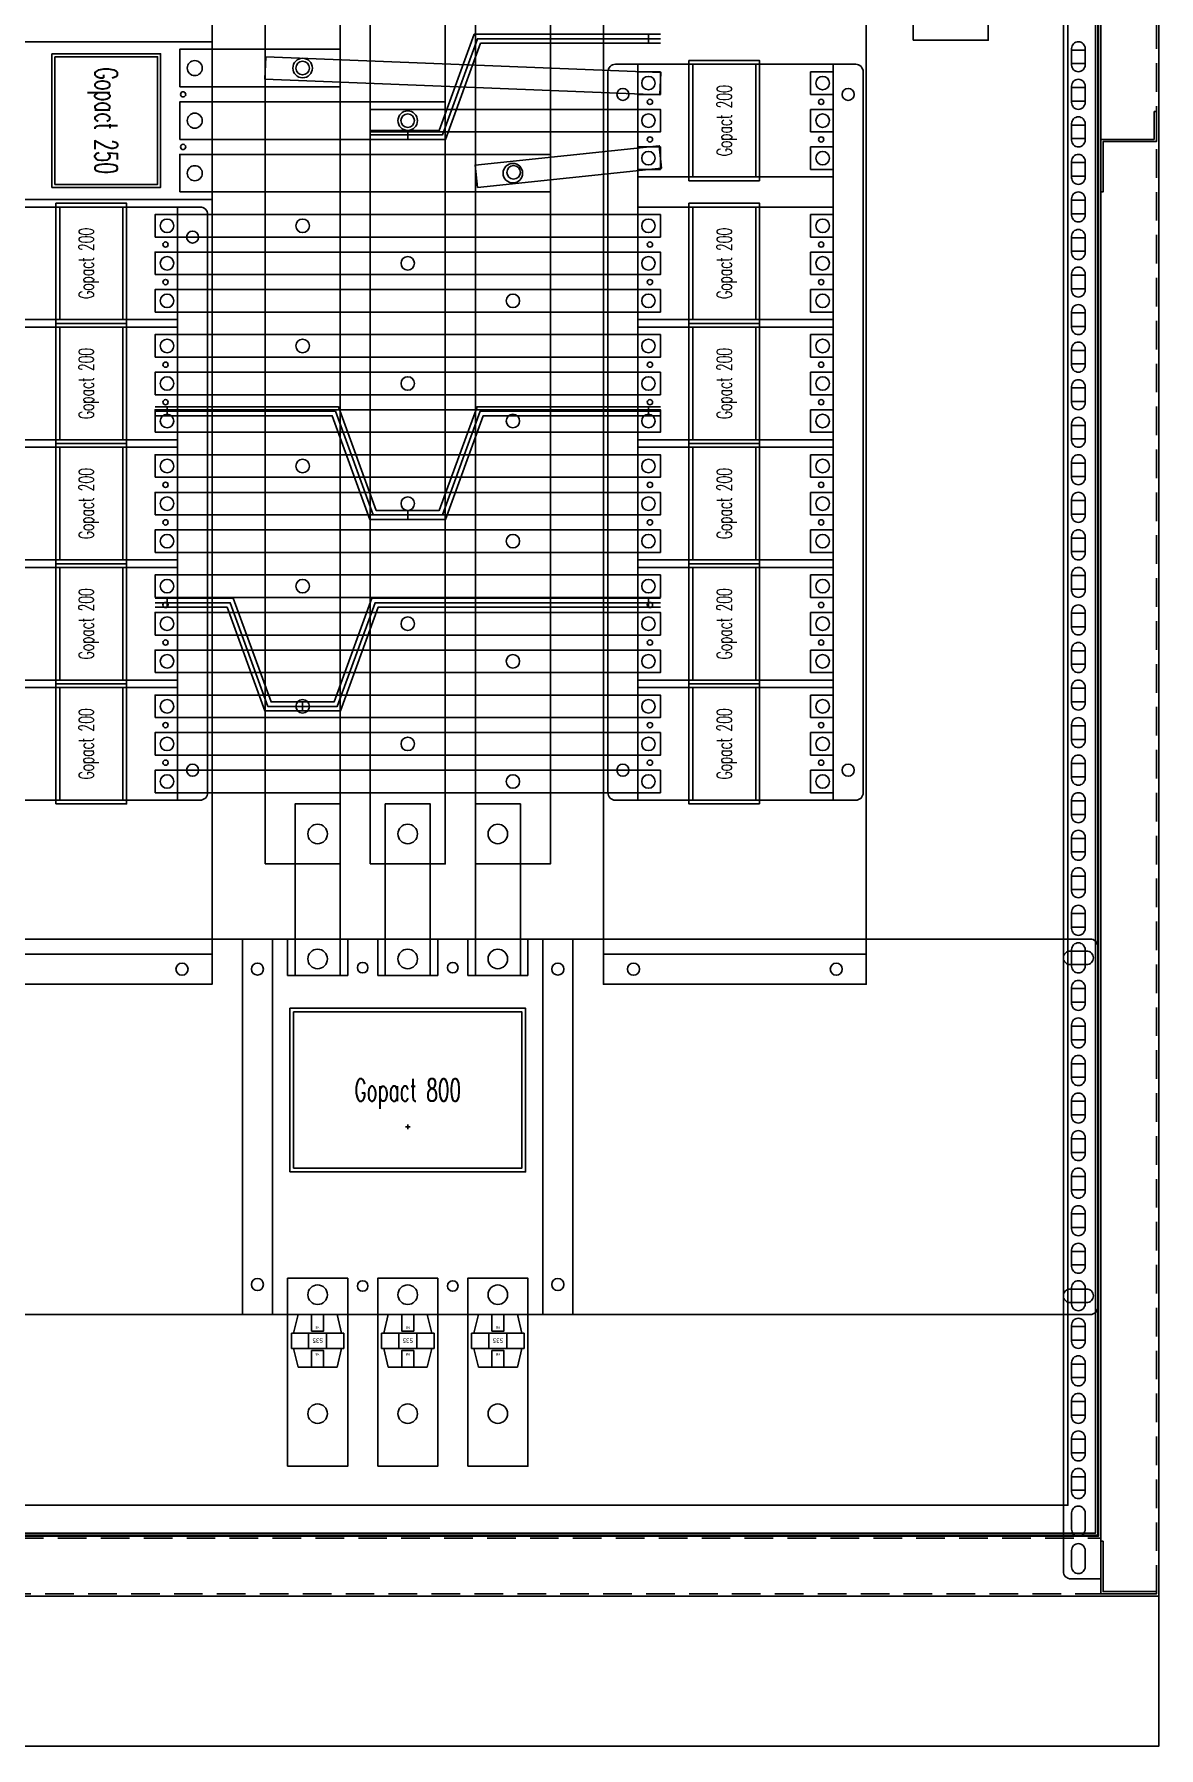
# Model space of a CAD drawing. Header units: millimetres. Extents: x 173893 to 258446, y -176540 to -123824.
# Drawn here: x 187813 to 188561, y -152545 to -151404 of the extents above; entities that cross this region are included whole.
import ezdxf
from ezdxf.enums import TextEntityAlignment as Align

# ---------------------------------------------------------------- set-up
doc = ezdxf.new("R2010")
doc.units = ezdxf.units.MM
doc.header["$LTSCALE"] = 3
doc.linetypes.add('HIDDEN', pattern=[9.525, 6.35, -3.175])
for name, color, linetype in [('@.DM. NÉT CHÍNH', 7, 'Continuous'), ('@.HIDDEN', 8, 'HIDDEN'), ('@.VISIBLE', 7, 'Continuous'), ('dim', 7, 'Continuous')]:
    doc.layers.add(name, color=color, linetype=linetype)
doc.styles.add('Ann_w01', font='romans.shx', dxfattribs={"width": 0.6, "bigfont": 'chineset.shx'})
doc.styles.get("Standard").update_dxf_attribs({"font": 'arial.ttf'})
doc.dimstyles.new('Dim 01_SC25', dxfattribs={"dimscale": 25, "dimtxt": 2, "dimasz": 1.3, "dimexe": 0.5, "dimexo": 0.5, "dimgap": 0.5, "dimtad": 1, "dimdec": 1, "dimzin": 12, "dimdsep": 46, "dimtxsty": 'Ann_w01', "dimblk": 'OPEN30', "dimcen": 1.5, "dimclrd": 6, "dimclre": 6, "dimclrt": 3, "dimadec": 1, "dimazin": 3, "dimtm": 1e-09, "dimtfac": 1, "dimtdec": 1, "dimtix": 1, "dimtmove": 0, "dimatfit": 3, "dimldrblk": 'OPEN30', "dimfxl": 1, "dimtolj": 1, "dimlwd": 0, "dimlwe": 0, "dimarcsym": 0})

# ---------------------------------------------------------------- blocks, each defined once
blk = doc.blocks.new('_Open30')
at = {"color": 0, "linetype": 'ByBlock', "lineweight": -2}
for p, q in [((-1, 0.268), (0, 0)), ((0, 0), (-1, -0.268)), ((0, 0), (-1, 0))]:
    blk.add_line(p, q, dxfattribs=at)
blk = doc.blocks.new('*D165')
at = {"layer": 'Defpoints', "color": 0, "transparency": 16777216}
for p in [(187561.3, -152543.9), (188561.3, -152543.9), (187561.3, -152643.9)]:
    blk.add_point(p, dxfattribs=at)
at = {"layer": 'dim', "color": 6, "lineweight": 0, "transparency": 16777216}
for p, q in [((187561.3, -152556.4), (187561.3, -152656.4)), ((188561.3, -152556.4), (188561.3, -152656.4)), ((188528.8, -152643.9), (187593.8, -152643.9))]:
    blk.add_line(p, q, dxfattribs=at)
at = {"layer": 'dim', "color": 6, "lineweight": 0, "transparency": 16777216, "xscale": 32.5, "yscale": 32.5, "zscale": 32.5, "rotation": 180}
blk.add_blockref('_Open30', (187561.3, -152643.9), dxfattribs=at)
at = {"layer": 'dim', "color": 6, "lineweight": 0, "transparency": 16777216, "xscale": 32.5, "yscale": 32.5, "zscale": 32.5}
blk.add_blockref('_Open30', (188561.3, -152643.9), dxfattribs=at)
at = {"layer": 'dim', "color": 3, "transparency": 16777216, "insert": (188061.3, -152606.4), "char_height": 50, "attachment_point": 5, "style": 'Ann_w01'}
blk.add_mtext('\\A1;1000', dxfattribs=at)
blk = doc.blocks.new('Oval 20x9')
at = {"layer": '@.VISIBLE', "color": 2}
blk.add_lwpolyline([(-5.5, -4.5), (5.5, -4.5, 0.414214), (10, 0), (10, 0, 0.414214), (5.5, 4.5), (-5.5, 4.5, 0.414214), (-10, 0), (-10, 0, 0.414214)], format="xyb", close=True, dxfattribs=at)

msp = doc.modelspace()

# ---------------------------------------------------------------- linework, layer by layer
at = {"color": 1}
for p, q in [((187988.33, -152256.45), (187985.33, -152268.95)), ((187988.33, -152256.45), (188014.33, -152256.45)), ((188014.33, -152256.45), (188017.33, -152268.95)), ((188048.33, -152256.45), (188045.33, -152268.95)), ((188048.33, -152256.45), (188074.33, -152256.45)), ((188074.33, -152256.45), (188077.33, -152268.95)), ((188108.33, -152256.45), (188105.33, -152268.95)), ((188108.33, -152256.45), (188134.33, -152256.45)), ((188134.33, -152256.45), (188137.33, -152268.95)), ((187983.83, -152268.95), (188018.83, -152268.95)), ((187983.83, -152268.95), (187983.83, -152278.95)), ((188018.83, -152268.95), (187983.83, -152268.95)), ((187983.83, -152278.95), (188018.83, -152278.95)), ((187985.33, -152268.95), (188017.33, -152268.95)), ((187988.33, -152291.45), (187985.33, -152278.95)), ((187985.33, -152278.95), (188017.33, -152278.95)), ((187995.33, -152278.95), (187995.33, -152268.95)), ((188007.33, -152278.95), (188007.33, -152268.95)), ((188014.33, -152291.45), (188017.33, -152278.95)), ((188018.83, -152278.95), (188018.83, -152268.95)), ((188043.83, -152268.95), (188078.83, -152268.95)), ((188043.83, -152268.95), (188043.83, -152278.95)), ((188078.83, -152268.95), (188043.83, -152268.95)), ((188043.83, -152278.95), (188078.83, -152278.95)), ((188045.33, -152268.95), (188077.33, -152268.95)), ((188048.33, -152291.45), (188045.33, -152278.95)), ((188045.33, -152278.95), (188077.33, -152278.95)), ((188055.33, -152278.95), (188055.33, -152268.95)), ((188067.33, -152278.95), (188067.33, -152268.95)), ((188074.33, -152291.45), (188077.33, -152278.95)), ((188078.83, -152278.95), (188078.83, -152268.95)), ((188103.83, -152268.95), (188138.83, -152268.95)), ((188103.83, -152268.95), (188103.83, -152278.95)), ((188138.83, -152268.95), (188103.83, -152268.95)), ((188103.83, -152278.95), (188138.83, -152278.95)), ((188105.33, -152268.95), (188137.33, -152268.95)), ((188108.33, -152291.45), (188105.33, -152278.95)), ((188105.33, -152278.95), (188137.33, -152278.95)), ((188115.33, -152278.95), (188115.33, -152268.95)), ((188127.33, -152278.95), (188127.33, -152268.95)), ((188134.33, -152291.45), (188137.33, -152278.95)), ((188138.83, -152278.95), (188138.83, -152268.95)), ((187988.33, -152291.45), (188014.33, -152291.45)), ((188048.33, -152291.45), (188074.33, -152291.45)), ((188108.33, -152291.45), (188134.33, -152291.45))]:
    msp.add_line(p, q, dxfattribs=at)
for points in [[(187561.33, -152443.95), (188561.33, -152443.95), (188561.33, -150543.95), (187561.33, -150543.95)], [(187601.33, -152403.95), (188521.33, -152403.95), (188521.33, -150583.95), (187601.33, -150583.95)], [(188397.83, -151407.95), (188447.83, -151407.95), (188447.83, -150899.95), (188397.83, -150899.95)], [(188512.33, -151414.45), (188503.33, -151414.45), (188503.33, -151423.45), (188512.33, -151423.45)], [(188512.33, -151439.45), (188503.33, -151439.45), (188503.33, -151448.45), (188512.33, -151448.45)], [(188512.33, -151464.45), (188503.33, -151464.45), (188503.33, -151473.45), (188512.33, -151473.45)], [(188512.33, -151489.45), (188503.33, -151489.45), (188503.33, -151498.45), (188512.33, -151498.45)], [(188512.33, -151514.45), (188503.33, -151514.45), (188503.33, -151523.45), (188512.33, -151523.45)], [(188512.33, -151539.45), (188503.33, -151539.45), (188503.33, -151548.45), (188512.33, -151548.45)], [(188512.33, -151564.45), (188503.33, -151564.45), (188503.33, -151573.45), (188512.33, -151573.45)], [(188512.33, -151589.45), (188503.33, -151589.45), (188503.33, -151598.45), (188512.33, -151598.45)], [(188512.33, -151614.45), (188503.33, -151614.45), (188503.33, -151623.45), (188512.33, -151623.45)], [(188512.33, -151639.45), (188503.33, -151639.45), (188503.33, -151648.45), (188512.33, -151648.45)], [(188512.33, -151664.45), (188503.33, -151664.45), (188503.33, -151673.45), (188512.33, -151673.45)], [(188512.33, -151689.45), (188503.33, -151689.45), (188503.33, -151698.45), (188512.33, -151698.45)], [(188512.33, -151714.45), (188503.33, -151714.45), (188503.33, -151723.45), (188512.33, -151723.45)], [(188512.33, -151739.45), (188503.33, -151739.45), (188503.33, -151748.45), (188512.33, -151748.45)], [(188512.33, -151764.45), (188503.33, -151764.45), (188503.33, -151773.45), (188512.33, -151773.45)], [(188512.33, -151789.45), (188503.33, -151789.45), (188503.33, -151798.45), (188512.33, -151798.45)], [(188512.33, -151814.45), (188503.33, -151814.45), (188503.33, -151823.45), (188512.33, -151823.45)], [(188512.33, -151839.45), (188503.33, -151839.45), (188503.33, -151848.45), (188512.33, -151848.45)], [(188512.33, -151864.45), (188503.33, -151864.45), (188503.33, -151873.45), (188512.33, -151873.45)], [(188512.33, -151889.45), (188503.33, -151889.45), (188503.33, -151898.45), (188512.33, -151898.45)], [(188512.33, -151914.45), (188503.33, -151914.45), (188503.33, -151923.45), (188512.33, -151923.45)], [(188512.33, -151939.45), (188503.33, -151939.45), (188503.33, -151948.45), (188512.33, -151948.45)], [(188512.33, -151964.45), (188503.33, -151964.45), (188503.33, -151973.45), (188512.33, -151973.45)], [(188512.33, -151989.45), (188503.33, -151989.45), (188503.33, -151998.45), (188512.33, -151998.45)], [(188512.33, -152014.45), (188503.33, -152014.45), (188503.33, -152023.45), (188512.33, -152023.45)], [(188512.33, -152039.45), (188503.33, -152039.45), (188503.33, -152048.45), (188512.33, -152048.45)], [(188512.33, -152064.45), (188503.33, -152064.45), (188503.33, -152073.45), (188512.33, -152073.45)], [(188512.33, -152089.45), (188503.33, -152089.45), (188503.33, -152098.45), (188512.33, -152098.45)], [(188512.33, -152114.45), (188503.33, -152114.45), (188503.33, -152123.45), (188512.33, -152123.45)], [(188512.33, -152139.45), (188503.33, -152139.45), (188503.33, -152148.45), (188512.33, -152148.45)], [(188512.33, -152164.45), (188503.33, -152164.45), (188503.33, -152173.45), (188512.33, -152173.45)], [(188512.33, -152189.45), (188503.33, -152189.45), (188503.33, -152198.45), (188512.33, -152198.45)], [(188512.33, -152214.45), (188503.33, -152214.45), (188503.33, -152223.45), (188512.33, -152223.45)], [(188512.33, -152239.45), (188503.33, -152239.45), (188503.33, -152248.45), (188512.33, -152248.45)], [(188512.33, -152264.45), (188503.33, -152264.45), (188503.33, -152273.45), (188512.33, -152273.45)], [(188512.33, -152289.45), (188503.33, -152289.45), (188503.33, -152298.45), (188512.33, -152298.45)], [(188512.33, -152314.45), (188503.33, -152314.45), (188503.33, -152323.45), (188512.33, -152323.45)], [(188512.33, -152339.45), (188503.33, -152339.45), (188503.33, -152348.45), (188512.33, -152348.45)], [(188512.33, -152364.45), (188503.33, -152364.45), (188503.33, -152373.45), (188512.33, -152373.45)], [(188561.33, -152443.95), (187561.33, -152443.95), (187561.33, -152543.95), (188561.33, -152543.95)]]:
    msp.add_lwpolyline(points, close=True)
at = {"linetype": 'HIDDEN'}
for points in [[(187562.83, -152442.45), (188559.83, -152442.45), (188559.83, -150545.45), (187562.83, -150545.45)], [(187599.83, -152405.45), (188522.83, -152405.45), (188522.83, -150582.45), (187599.83, -150582.45)]]:
    msp.add_lwpolyline(points, close=True, dxfattribs=at)
at = {"color": 151}
for points in [[(188522.83, -150555.45), (188502.83, -150555.45, 0.4142136), (188497.83, -150560.45), (188497.83, -152427.45, 0.4142136), (188502.83, -152432.45), (188522.83, -152432.45)], [(188512.33, -151413.45), (188512.33, -151424.45, -0.4142136), (188507.83, -151428.95), (188507.83, -151428.95, -0.4142136), (188503.33, -151424.45), (188503.33, -151413.45, -0.4142136), (188507.83, -151408.95), (188507.83, -151408.95, -0.4142136)], [(188512.33, -151438.45), (188512.33, -151449.45, -0.4142136), (188507.83, -151453.95), (188507.83, -151453.95, -0.4142136), (188503.33, -151449.45), (188503.33, -151438.45, -0.4142136), (188507.83, -151433.95), (188507.83, -151433.95, -0.4142136)], [(188512.33, -151463.45), (188512.33, -151474.45, -0.4142136), (188507.83, -151478.95), (188507.83, -151478.95, -0.4142136), (188503.33, -151474.45), (188503.33, -151463.45, -0.4142136), (188507.83, -151458.95), (188507.83, -151458.95, -0.4142136)], [(188512.33, -151488.45), (188512.33, -151499.45, -0.4142136), (188507.83, -151503.95), (188507.83, -151503.95, -0.4142136), (188503.33, -151499.45), (188503.33, -151488.45, -0.4142136), (188507.83, -151483.95), (188507.83, -151483.95, -0.4142136)], [(188512.33, -151513.45), (188512.33, -151524.45, -0.4142136), (188507.83, -151528.95), (188507.83, -151528.95, -0.4142136), (188503.33, -151524.45), (188503.33, -151513.45, -0.4142136), (188507.83, -151508.95), (188507.83, -151508.95, -0.4142136)], [(188512.33, -151538.45), (188512.33, -151549.45, -0.4142136), (188507.83, -151553.95), (188507.83, -151553.95, -0.4142136), (188503.33, -151549.45), (188503.33, -151538.45, -0.4142136), (188507.83, -151533.95), (188507.83, -151533.95, -0.4142136)], [(188512.33, -151563.45), (188512.33, -151574.45, -0.4142136), (188507.83, -151578.95), (188507.83, -151578.95, -0.4142136), (188503.33, -151574.45), (188503.33, -151563.45, -0.4142136), (188507.83, -151558.95), (188507.83, -151558.95, -0.4142136)], [(188512.33, -151588.45), (188512.33, -151599.45, -0.4142136), (188507.83, -151603.95), (188507.83, -151603.95, -0.4142136), (188503.33, -151599.45), (188503.33, -151588.45, -0.4142136), (188507.83, -151583.95), (188507.83, -151583.95, -0.4142136)], [(188512.33, -151613.45), (188512.33, -151624.45, -0.4142136), (188507.83, -151628.95), (188507.83, -151628.95, -0.4142136), (188503.33, -151624.45), (188503.33, -151613.45, -0.4142136), (188507.83, -151608.95), (188507.83, -151608.95, -0.4142136)], [(188512.33, -151638.45), (188512.33, -151649.45, -0.4142136), (188507.83, -151653.95), (188507.83, -151653.95, -0.4142136), (188503.33, -151649.45), (188503.33, -151638.45, -0.4142136), (188507.83, -151633.95), (188507.83, -151633.95, -0.4142136)], [(188512.33, -151663.45), (188512.33, -151674.45, -0.4142136), (188507.83, -151678.95), (188507.83, -151678.95, -0.4142136), (188503.33, -151674.45), (188503.33, -151663.45, -0.4142136), (188507.83, -151658.95), (188507.83, -151658.95, -0.4142136)], [(188512.33, -151688.45), (188512.33, -151699.45, -0.4142136), (188507.83, -151703.95), (188507.83, -151703.95, -0.4142136), (188503.33, -151699.45), (188503.33, -151688.45, -0.4142136), (188507.83, -151683.95), (188507.83, -151683.95, -0.4142136)], [(188512.33, -151713.45), (188512.33, -151724.45, -0.4142136), (188507.83, -151728.95), (188507.83, -151728.95, -0.4142136), (188503.33, -151724.45), (188503.33, -151713.45, -0.4142136), (188507.83, -151708.95), (188507.83, -151708.95, -0.4142136)], [(188512.33, -151738.45), (188512.33, -151749.45, -0.4142136), (188507.83, -151753.95), (188507.83, -151753.95, -0.4142136), (188503.33, -151749.45), (188503.33, -151738.45, -0.4142136), (188507.83, -151733.95), (188507.83, -151733.95, -0.4142136)], [(188512.33, -151763.45), (188512.33, -151774.45, -0.4142136), (188507.83, -151778.95), (188507.83, -151778.95, -0.4142136), (188503.33, -151774.45), (188503.33, -151763.45, -0.4142136), (188507.83, -151758.95), (188507.83, -151758.95, -0.4142136)], [(188512.33, -151788.45), (188512.33, -151799.45, -0.4142136), (188507.83, -151803.95), (188507.83, -151803.95, -0.4142136), (188503.33, -151799.45), (188503.33, -151788.45, -0.4142136), (188507.83, -151783.95), (188507.83, -151783.95, -0.4142136)], [(188512.33, -151813.45), (188512.33, -151824.45, -0.4142136), (188507.83, -151828.95), (188507.83, -151828.95, -0.4142136), (188503.33, -151824.45), (188503.33, -151813.45, -0.4142136), (188507.83, -151808.95), (188507.83, -151808.95, -0.4142136)], [(188512.33, -151838.45), (188512.33, -151849.45, -0.4142136), (188507.83, -151853.95), (188507.83, -151853.95, -0.4142136), (188503.33, -151849.45), (188503.33, -151838.45, -0.4142136), (188507.83, -151833.95), (188507.83, -151833.95, -0.4142136)], [(188512.33, -151863.45), (188512.33, -151874.45, -0.4142136), (188507.83, -151878.95), (188507.83, -151878.95, -0.4142136), (188503.33, -151874.45), (188503.33, -151863.45, -0.4142136), (188507.83, -151858.95), (188507.83, -151858.95, -0.4142136)], [(188512.33, -151888.45), (188512.33, -151899.45, -0.4142136), (188507.83, -151903.95), (188507.83, -151903.95, -0.4142136), (188503.33, -151899.45), (188503.33, -151888.45, -0.4142136), (188507.83, -151883.95), (188507.83, -151883.95, -0.4142136)], [(188512.33, -151913.45), (188512.33, -151924.45, -0.4142136), (188507.83, -151928.95), (188507.83, -151928.95, -0.4142136), (188503.33, -151924.45), (188503.33, -151913.45, -0.4142136), (188507.83, -151908.95), (188507.83, -151908.95, -0.4142136)], [(188512.33, -151938.45), (188512.33, -151949.45, -0.4142136), (188507.83, -151953.95), (188507.83, -151953.95, -0.4142136), (188503.33, -151949.45), (188503.33, -151938.45, -0.4142136), (188507.83, -151933.95), (188507.83, -151933.95, -0.4142136)], [(188512.33, -151963.45), (188512.33, -151974.45, -0.4142136), (188507.83, -151978.95), (188507.83, -151978.95, -0.4142136), (188503.33, -151974.45), (188503.33, -151963.45, -0.4142136), (188507.83, -151958.95), (188507.83, -151958.95, -0.4142136)], [(188512.33, -151988.45), (188512.33, -151999.45, -0.4142136), (188507.83, -152003.95), (188507.83, -152003.95, -0.4142136), (188503.33, -151999.45), (188503.33, -151988.45, -0.4142136), (188507.83, -151983.95), (188507.83, -151983.95, -0.4142136)], [(188512.33, -152013.45), (188512.33, -152024.45, -0.4142136), (188507.83, -152028.95), (188507.83, -152028.95, -0.4142136), (188503.33, -152024.45), (188503.33, -152013.45, -0.4142136), (188507.83, -152008.95), (188507.83, -152008.95, -0.4142136)], [(188512.33, -152038.45), (188512.33, -152049.45, -0.4142136), (188507.83, -152053.95), (188507.83, -152053.95, -0.4142136), (188503.33, -152049.45), (188503.33, -152038.45, -0.4142136), (188507.83, -152033.95), (188507.83, -152033.95, -0.4142136)], [(188512.33, -152063.45), (188512.33, -152074.45, -0.4142136), (188507.83, -152078.95), (188507.83, -152078.95, -0.4142136), (188503.33, -152074.45), (188503.33, -152063.45, -0.4142136), (188507.83, -152058.95), (188507.83, -152058.95, -0.4142136)], [(188512.33, -152088.45), (188512.33, -152099.45, -0.4142136), (188507.83, -152103.95), (188507.83, -152103.95, -0.4142136), (188503.33, -152099.45), (188503.33, -152088.45, -0.4142136), (188507.83, -152083.95), (188507.83, -152083.95, -0.4142136)], [(188512.33, -152113.45), (188512.33, -152124.45, -0.4142136), (188507.83, -152128.95), (188507.83, -152128.95, -0.4142136), (188503.33, -152124.45), (188503.33, -152113.45, -0.4142136), (188507.83, -152108.95), (188507.83, -152108.95, -0.4142136)], [(188512.33, -152138.45), (188512.33, -152149.45, -0.4142136), (188507.83, -152153.95), (188507.83, -152153.95, -0.4142136), (188503.33, -152149.45), (188503.33, -152138.45, -0.4142136), (188507.83, -152133.95), (188507.83, -152133.95, -0.4142136)], [(188512.33, -152163.45), (188512.33, -152174.45, -0.4142136), (188507.83, -152178.95), (188507.83, -152178.95, -0.4142136), (188503.33, -152174.45), (188503.33, -152163.45, -0.4142136), (188507.83, -152158.95), (188507.83, -152158.95, -0.4142136)], [(188512.33, -152188.45), (188512.33, -152199.45, -0.4142136), (188507.83, -152203.95), (188507.83, -152203.95, -0.4142136), (188503.33, -152199.45), (188503.33, -152188.45, -0.4142136), (188507.83, -152183.95), (188507.83, -152183.95, -0.4142136)], [(188512.33, -152213.45), (188512.33, -152224.45, -0.4142136), (188507.83, -152228.95), (188507.83, -152228.95, -0.4142136), (188503.33, -152224.45), (188503.33, -152213.45, -0.4142136), (188507.83, -152208.95), (188507.83, -152208.95, -0.4142136)], [(188512.33, -152238.45), (188512.33, -152249.45, -0.4142136), (188507.83, -152253.95), (188507.83, -152253.95, -0.4142136), (188503.33, -152249.45), (188503.33, -152238.45, -0.4142136), (188507.83, -152233.95), (188507.83, -152233.95, -0.4142136)], [(188512.33, -152263.45), (188512.33, -152274.45, -0.4142136), (188507.83, -152278.95), (188507.83, -152278.95, -0.4142136), (188503.33, -152274.45), (188503.33, -152263.45, -0.4142136), (188507.83, -152258.95), (188507.83, -152258.95, -0.4142136)], [(188512.33, -152288.45), (188512.33, -152299.45, -0.4142136), (188507.83, -152303.95), (188507.83, -152303.95, -0.4142136), (188503.33, -152299.45), (188503.33, -152288.45, -0.4142136), (188507.83, -152283.95), (188507.83, -152283.95, -0.4142136)], [(188512.33, -152313.45), (188512.33, -152324.45, -0.4142136), (188507.83, -152328.95), (188507.83, -152328.95, -0.4142136), (188503.33, -152324.45), (188503.33, -152313.45, -0.4142136), (188507.83, -152308.95), (188507.83, -152308.95, -0.4142136)], [(188512.33, -152338.45), (188512.33, -152349.45, -0.4142136), (188507.83, -152353.95), (188507.83, -152353.95, -0.4142136), (188503.33, -152349.45), (188503.33, -152338.45, -0.4142136), (188507.83, -152333.95), (188507.83, -152333.95, -0.4142136)], [(188512.33, -152363.45), (188512.33, -152374.45, -0.4142136), (188507.83, -152378.95), (188507.83, -152378.95, -0.4142136), (188503.33, -152374.45), (188503.33, -152363.45, -0.4142136), (188507.83, -152358.95), (188507.83, -152358.95, -0.4142136)], [(188512.33, -152388.45), (188512.33, -152399.45, -0.4142136), (188507.83, -152403.95), (188507.83, -152403.95, -0.4142136), (188503.33, -152399.45), (188503.33, -152388.45, -0.4142136), (188507.83, -152383.95), (188507.83, -152383.95, -0.4142136)], [(188512.33, -152413.45), (188512.33, -152424.45, -0.4142136), (188507.83, -152428.95), (188507.83, -152428.95, -0.4142136), (188503.33, -152424.45), (188503.33, -152413.45, -0.4142136), (188507.83, -152408.95), (188507.83, -152408.95, -0.4142136)]]:
    msp.add_lwpolyline(points, format="xyb", close=True, dxfattribs=at)
at = {"color": 6}
for points in [[(187601.83, -152403.45), (188520.83, -152403.45), (188520.83, -150584.45), (187601.83, -150584.45)], [(187603.33, -152401.95), (188519.33, -152401.95), (188519.33, -150585.95), (187603.33, -150585.95)], [(187621.83, -152383.45), (188500.83, -152383.45), (188500.83, -150604.45), (187621.83, -150604.45)]]:
    msp.add_lwpolyline(points, close=True, dxfattribs=at)
at = {"color": 1}
for points in [[(188558.33, -151473.95), (188522.83, -151473.95), (188522.83, -151508.95), (188524.33, -151508.95), (188524.33, -151475.45), (188559.83, -151475.45), (188559.83, -151455.45), (188558.33, -151455.45)], [(187981.33, -152357.45), (188021.33, -152357.45), (188021.33, -152232.25), (187981.33, -152232.25)], [(187997.33, -152256.45), (188005.33, -152256.45), (188005.33, -152267.45), (187997.33, -152267.45)], [(188057.33, -152256.45), (188065.33, -152256.45), (188065.33, -152267.45), (188057.33, -152267.45)], [(188117.33, -152256.45), (188125.33, -152256.45), (188125.33, -152267.45), (188117.33, -152267.45)], [(187997.33, -152291.45), (188005.33, -152291.45), (188005.33, -152280.45), (187997.33, -152280.45)], [(188057.33, -152291.45), (188065.33, -152291.45), (188065.33, -152280.45), (188057.33, -152280.45)], [(188117.33, -152291.45), (188125.33, -152291.45), (188125.33, -152280.45), (188117.33, -152280.45)], [(188522.83, -152407.45), (188522.83, -152442.45), (188559.83, -152442.45), (188559.83, -152440.95), (188524.33, -152440.95), (188524.33, -152407.45)]]:
    msp.add_lwpolyline(points, close=True, dxfattribs=at)
at = {"color": 2}
msp.add_lwpolyline([(188041.33, -152357.45), (188081.33, -152357.45), (188081.33, -152232.25), (188041.33, -152232.25)], close=True, dxfattribs=at)
at = {"color": 4}
msp.add_lwpolyline([(188101.33, -152357.45), (188141.33, -152357.45), (188141.33, -152232.25), (188101.33, -152232.25)], close=True, dxfattribs=at)
at = {"color": 2}
for centre in [(188061.33, -151936.44), (188061.33, -152019.65), (188061.33, -152243.25), (188061.33, -152322.45)]:
    msp.add_circle(centre, 6.5, dxfattribs=at)
at = {"color": 1}
for centre in [(188001.33, -152019.65), (188001.33, -152243.25), (188001.33, -152322.45)]:
    msp.add_circle(centre, 6.5, dxfattribs=at)
at = {"color": 4}
for centre in [(188121.33, -152019.65), (188121.33, -152243.25), (188121.33, -152322.45)]:
    msp.add_circle(centre, 6.5, dxfattribs=at)
at = {"layer": '@.DM. NÉT CHÍNH', "linetype": 'Continuous'}
for p, q in [((188221.58, -151403.98), (188221.58, -151409.98)), ((188221.58, -151406.98), (188221.58, -151409.98)), ((187901.08, -151657.98), (187901.08, -151651.98)), ((188221.6, -151657.98), (188221.6, -151651.98)), ((188061.34, -151720.98), (188061.34, -151726.98))]:
    msp.add_line(p, q, dxfattribs=at)
at = {"layer": '@.DM. NÉT CHÍNH', "color": 2, "linetype": 'Continuous'}
for p in [(188061.33, -151467.98), (188061.33, -151470.98)]:
    msp.add_line(p, (188061.33, -151473.98), dxfattribs=at)
at = {"layer": '@.DM. NÉT CHÍNH', "color": 1, "linetype": 'Continuous'}
for p, q in [((187901.06, -151782.48), (187901.06, -151779.48)), ((187901.06, -151785.48), (187901.06, -151782.48)), ((188221.58, -151782.48), (188221.58, -151779.48)), ((188221.58, -151785.48), (188221.58, -151782.48)), ((187991.32, -151848.48), (187991.32, -151851.48)), ((187991.32, -151851.48), (187991.32, -151854.48))]:
    msp.add_line(p, q, dxfattribs=at)
for points in [[(187966.32, -151956.44), (188016.32, -151956.44), (188016.32, -151323.46), (187966.32, -151323.46)], [(187909.53, -151438.98), (188016.33, -151438.98), (188016.33, -151413.98), (187909.53, -151413.98)], [(187966.22, -151433.88), (188229.25, -151444.32), (188229.9, -151429.33), (187966.88, -151418.89)], [(187893.08, -151538.98), (188229.58, -151538.98), (188229.58, -151523.98), (187893.08, -151523.98)], [(187893.08, -151618.98), (188229.58, -151618.98), (188229.58, -151603.98), (187893.08, -151603.98)], [(187893.08, -151698.98), (188229.58, -151698.98), (188229.58, -151683.98), (187893.08, -151683.98)], [(187893.08, -151778.98), (188229.58, -151778.98), (188229.58, -151763.98), (187893.08, -151763.98)], [(187893.08, -151858.98), (188229.58, -151858.98), (188229.58, -151843.98), (187893.08, -151843.98)], [(187986.33, -152030.65), (188016.33, -152030.65), (188016.33, -151916.44), (187986.33, -151916.44)]]:
    msp.add_lwpolyline(points, close=True, dxfattribs=at)
at = {"layer": '@.DM. NÉT CHÍNH', "color": 2, "linetype": 'Continuous'}
for points in [[(188036.34, -151956.44), (188086.34, -151956.44), (188086.34, -151323.46), (188036.34, -151323.46)], [(187909.53, -151473.98), (188086.33, -151473.98), (188086.33, -151448.98), (187909.53, -151448.98)], [(188036.33, -151468.98), (188229.58, -151468.98), (188229.58, -151453.98), (188036.33, -151453.98)], [(187893.08, -151563.98), (188229.58, -151563.98), (188229.58, -151548.98), (187893.08, -151548.98)], [(187893.08, -151643.98), (188229.58, -151643.98), (188229.58, -151628.98), (187893.08, -151628.98)], [(187893.08, -151723.98), (188229.58, -151723.98), (188229.58, -151708.98), (187893.08, -151708.98)], [(187893.08, -151803.98), (188229.58, -151803.98), (188229.58, -151788.98), (187893.08, -151788.98)], [(187893.08, -151883.98), (188229.58, -151883.98), (188229.58, -151868.98), (187893.08, -151868.98)], [(188046.33, -152030.65), (188076.33, -152030.65), (188076.33, -151916.44), (188046.33, -151916.44)]]:
    msp.add_lwpolyline(points, close=True, dxfattribs=at)
at = {"layer": '@.DM. NÉT CHÍNH', "color": 4, "linetype": 'Continuous'}
for points in [[(188106.34, -151956.44), (188156.34, -151956.44), (188156.34, -151323.46), (188106.34, -151323.46)], [(188107.74, -151505.98), (188230.32, -151493.1), (188228.75, -151478.18), (188106.18, -151491.07)], [(187909.53, -151508.98), (188156.33, -151508.98), (188156.33, -151483.98), (187909.53, -151483.98)], [(187893.08, -151588.98), (188229.58, -151588.98), (188229.58, -151573.98), (187893.08, -151573.98)], [(187893.08, -151668.98), (188229.58, -151668.98), (188229.58, -151653.98), (187893.08, -151653.98)], [(187893.08, -151748.98), (188229.58, -151748.98), (188229.58, -151733.98), (187893.08, -151733.98)], [(187893.08, -151828.98), (188229.58, -151828.98), (188229.58, -151813.98), (187893.08, -151813.98)], [(187893.08, -151908.98), (188229.58, -151908.98), (188229.58, -151893.98), (187893.08, -151893.98)], [(188106.33, -152030.65), (188136.33, -152030.65), (188136.33, -151916.44), (188106.33, -151916.44)]]:
    msp.add_lwpolyline(points, close=True, dxfattribs=at)
at = {"layer": '@.DM. NÉT CHÍNH', "color": 2, "linetype": 'Continuous'}
for points in [[(188036.13, -151473.98), (188086.53, -151473.98), (188109.82, -151409.98), (188229.58, -151409.98)], [(188036.13, -151473.98), (188086.53, -151473.98), (188109.82, -151409.98), (188229.58, -151409.98)], [(188036.33, -151467.98), (188082.33, -151467.98), (188105.62, -151403.98), (188229.58, -151403.98)], [(188036.43, -151470.98), (188084.43, -151470.98), (188107.72, -151406.98), (188229.58, -151406.98)], [(188036.43, -151470.98), (188084.43, -151470.98), (188107.72, -151406.98), (188229.58, -151406.98)], [(187893.08, -151651.98), (188015.22, -151651.98), (188040.34, -151720.98), (188082.34, -151720.98), (188107.45, -151651.98), (188229.58, -151651.98)], [(187893.08, -151654.98), (188013.12, -151654.98), (188038.24, -151723.98), (188084.44, -151723.98), (188109.55, -151654.98), (188229.58, -151654.98)], [(187893.08, -151657.98), (188011.02, -151657.98), (188036.14, -151726.98), (188086.54, -151726.98), (188111.65, -151657.98), (188229.58, -151657.98)]]:
    msp.add_lwpolyline(points, dxfattribs=at)
at = {"layer": '@.DM. NÉT CHÍNH', "linetype": 'Continuous'}
for points in [[(188036.33, -151456.99), (188036.34, -151457.02)], [(188036.33, -151465.76), (188036.34, -151465.79)]]:
    msp.add_lwpolyline(points, dxfattribs=at)
at = {"layer": '@.DM. NÉT CHÍNH', "color": 1, "linetype": 'Continuous'}
for points in [[(187893.06, -151779.48), (187945.2, -151779.48), (187970.32, -151848.48), (188012.32, -151848.48), (188037.43, -151779.48), (188229.56, -151779.48)], [(187893.06, -151782.48), (187943.1, -151782.48), (187968.22, -151851.48), (188014.42, -151851.48), (188039.53, -151782.48), (188229.56, -151782.48)], [(187893.06, -151782.48), (187943.1, -151782.48), (187968.22, -151851.48), (188014.42, -151851.48), (188039.53, -151782.48), (188229.56, -151782.48)], [(187893.06, -151785.48), (187941, -151785.48), (187966.12, -151854.48), (188016.52, -151854.48), (188041.63, -151785.48), (188229.56, -151785.48)]]:
    msp.add_lwpolyline(points, dxfattribs=at)
for centre, radius in [((187991.33, -151426.48), 6.5), ((187991.32, -151531.48), 4.5), ((187991.32, -151611.48), 4.5), ((187991.32, -151691.48), 4.5), ((187991.32, -151771.48), 4.5), ((187991.32, -151851.48), 4.5), ((188001.33, -151936.44), 6.5)]:
    msp.add_circle(centre, radius, dxfattribs=at)
at = {"layer": '@.DM. NÉT CHÍNH', "linetype": 'Continuous'}
for centre in [(187991.33, -151426.48), (188061.33, -151461.48), (188131.82, -151495.91)]:
    msp.add_circle(centre, 4.5, dxfattribs=at)
at = {"layer": '@.DM. NÉT CHÍNH', "color": 2, "linetype": 'Continuous'}
for centre, radius in [((188061.33, -151461.48), 6.5), ((188061.34, -151556.48), 4.5), ((188061.34, -151636.48), 4.5), ((188061.34, -151716.48), 4.5), ((188061.34, -151796.48), 4.5), ((188061.34, -151876.48), 4.5)]:
    msp.add_circle(centre, radius, dxfattribs=at)
at = {"layer": '@.DM. NÉT CHÍNH', "color": 4, "linetype": 'Continuous'}
for centre, radius in [((188131.33, -151496.48), 6.5), ((188131.34, -151581.48), 4.5), ((188131.34, -151661.48), 4.5), ((188131.34, -151741.48), 4.5), ((188131.34, -151821.48), 4.5), ((188131.34, -151901.48), 4.5), ((188121.33, -151936.44), 6.5)]:
    msp.add_circle(centre, radius, dxfattribs=at)
at = {"layer": '@.HIDDEN', "linetype": 'HIDDEN'}
for p, q in [((188061.33, -152129.95), (188061.33, -152132.95)), ((188059.83, -152131.45), (188062.83, -152131.45))]:
    msp.add_line(p, q, dxfattribs=at)
at = {"layer": '@.VISIBLE'}
for p, q in [((187909.53, -151413.98), (187909.53, -151438.98)), ((187931.03, -151413.98), (187909.53, -151413.98)), ((188214.58, -151423.98), (188214.58, -151913.98)), ((188229.58, -151428.98), (188214.58, -151428.98)), ((188229.58, -151443.98), (188229.58, -151428.98)), ((188251.08, -151423.98), (188251.08, -151498.98)), ((188293.08, -151498.98), (188293.08, -151423.98)), ((188329.58, -151443.98), (188329.58, -151428.98)), ((188329.58, -151428.98), (188344.58, -151428.98)), ((188344.58, -151423.98), (188344.58, -151913.98)), ((187909.53, -151438.98), (187931.03, -151438.98)), ((188214.58, -151443.98), (188229.58, -151443.98)), ((188344.58, -151443.98), (188329.58, -151443.98)), ((187909.53, -151448.98), (187909.53, -151473.98)), ((187931.03, -151448.98), (187909.53, -151448.98)), ((188229.58, -151453.98), (188214.58, -151453.98)), ((188229.58, -151468.98), (188229.58, -151453.98)), ((188329.58, -151468.98), (188329.58, -151453.98)), ((188329.58, -151453.98), (188344.58, -151453.98)), ((188214.58, -151468.98), (188229.58, -151468.98)), ((188344.58, -151468.98), (188329.58, -151468.98)), ((187909.53, -151473.98), (187931.03, -151473.98)), ((188229.58, -151478.98), (188214.58, -151478.98)), ((188229.58, -151493.98), (188229.58, -151478.98)), ((188329.58, -151493.98), (188329.58, -151478.98)), ((188329.58, -151478.98), (188344.58, -151478.98)), ((187909.53, -151483.98), (187909.53, -151508.98)), ((187931.03, -151483.98), (187909.53, -151483.98)), ((188214.58, -151493.98), (188229.58, -151493.98)), ((188344.58, -151493.98), (188329.58, -151493.98)), ((187909.53, -151508.98), (187931.03, -151508.98)), ((187829.58, -151593.98), (187829.58, -151518.98)), ((187871.58, -151518.98), (187871.58, -151593.98)), ((187893.08, -151538.98), (187893.08, -151523.98)), ((187893.08, -151523.98), (187908.08, -151523.98)), ((187908.08, -151518.98), (187908.08, -151913.98)), ((188229.58, -151523.98), (188214.58, -151523.98)), ((188229.58, -151538.98), (188229.58, -151523.98)), ((188251.08, -151518.98), (188251.08, -151593.98)), ((188293.08, -151593.98), (188293.08, -151518.98)), ((188329.58, -151538.98), (188329.58, -151523.98)), ((188329.58, -151523.98), (188344.58, -151523.98)), ((187908.08, -151538.98), (187893.08, -151538.98)), ((187893.08, -151563.98), (187893.08, -151548.98)), ((187893.08, -151548.98), (187908.08, -151548.98)), ((188214.58, -151538.98), (188229.58, -151538.98)), ((188229.58, -151548.98), (188214.58, -151548.98)), ((188229.58, -151563.98), (188229.58, -151548.98)), ((188344.58, -151538.98), (188329.58, -151538.98)), ((188329.58, -151563.98), (188329.58, -151548.98)), ((188329.58, -151548.98), (188344.58, -151548.98)), ((187908.08, -151563.98), (187893.08, -151563.98)), ((188214.58, -151563.98), (188229.58, -151563.98)), ((188344.58, -151563.98), (188329.58, -151563.98)), ((187893.08, -151588.98), (187893.08, -151573.98)), ((187893.08, -151573.98), (187908.08, -151573.98)), ((188229.58, -151573.98), (188214.58, -151573.98)), ((188229.58, -151588.98), (188229.58, -151573.98)), ((188329.58, -151588.98), (188329.58, -151573.98)), ((188329.58, -151573.98), (188344.58, -151573.98)), ((187908.08, -151588.98), (187893.08, -151588.98)), ((188214.58, -151588.98), (188229.58, -151588.98)), ((188344.58, -151588.98), (188329.58, -151588.98)), ((187829.58, -151673.98), (187829.58, -151598.98)), ((187871.58, -151598.98), (187871.58, -151673.98)), ((187893.08, -151618.98), (187893.08, -151603.98)), ((187893.08, -151603.98), (187908.08, -151603.98)), ((188229.58, -151603.98), (188214.58, -151603.98)), ((188229.58, -151618.98), (188229.58, -151603.98)), ((188251.08, -151598.98), (188251.08, -151673.98)), ((188293.08, -151673.98), (188293.08, -151598.98)), ((188329.58, -151618.98), (188329.58, -151603.98)), ((188329.58, -151603.98), (188344.58, -151603.98)), ((187908.08, -151618.98), (187893.08, -151618.98)), ((187893.08, -151643.98), (187893.08, -151628.98)), ((187893.08, -151628.98), (187908.08, -151628.98)), ((188214.58, -151618.98), (188229.58, -151618.98)), ((188229.58, -151628.98), (188214.58, -151628.98)), ((188229.58, -151643.98), (188229.58, -151628.98)), ((188344.58, -151618.98), (188329.58, -151618.98)), ((188329.58, -151643.98), (188329.58, -151628.98)), ((188329.58, -151628.98), (188344.58, -151628.98)), ((187908.08, -151643.98), (187893.08, -151643.98)), ((188214.58, -151643.98), (188229.58, -151643.98)), ((188344.58, -151643.98), (188329.58, -151643.98)), ((187893.08, -151668.98), (187893.08, -151653.98)), ((187893.08, -151653.98), (187908.08, -151653.98)), ((188229.58, -151653.98), (188214.58, -151653.98)), ((188229.58, -151668.98), (188229.58, -151653.98)), ((188329.58, -151668.98), (188329.58, -151653.98)), ((188329.58, -151653.98), (188344.58, -151653.98)), ((187908.08, -151668.98), (187893.08, -151668.98)), ((188214.58, -151668.98), (188229.58, -151668.98)), ((188344.58, -151668.98), (188329.58, -151668.98)), ((187829.58, -151753.98), (187829.58, -151678.98)), ((187871.58, -151678.98), (187871.58, -151753.98)), ((187893.08, -151698.98), (187893.08, -151683.98)), ((187893.08, -151683.98), (187908.08, -151683.98)), ((188229.58, -151683.98), (188214.58, -151683.98)), ((188229.58, -151698.98), (188229.58, -151683.98)), ((188251.08, -151678.98), (188251.08, -151753.98)), ((188293.08, -151753.98), (188293.08, -151678.98)), ((188329.58, -151698.98), (188329.58, -151683.98)), ((188329.58, -151683.98), (188344.58, -151683.98)), ((187908.08, -151698.98), (187893.08, -151698.98)), ((188214.58, -151698.98), (188229.58, -151698.98)), ((188344.58, -151698.98), (188329.58, -151698.98)), ((187893.08, -151723.98), (187893.08, -151708.98)), ((187893.08, -151708.98), (187908.08, -151708.98)), ((188229.58, -151708.98), (188214.58, -151708.98)), ((188229.58, -151723.98), (188229.58, -151708.98)), ((188329.58, -151723.98), (188329.58, -151708.98)), ((188329.58, -151708.98), (188344.58, -151708.98)), ((187908.08, -151723.98), (187893.08, -151723.98)), ((188214.58, -151723.98), (188229.58, -151723.98)), ((188344.58, -151723.98), (188329.58, -151723.98)), ((187893.08, -151748.98), (187893.08, -151733.98)), ((187893.08, -151733.98), (187908.08, -151733.98)), ((188229.58, -151733.98), (188214.58, -151733.98)), ((188229.58, -151748.98), (188229.58, -151733.98)), ((188329.58, -151748.98), (188329.58, -151733.98)), ((188329.58, -151733.98), (188344.58, -151733.98)), ((187908.08, -151748.98), (187893.08, -151748.98)), ((188214.58, -151748.98), (188229.58, -151748.98)), ((188344.58, -151748.98), (188329.58, -151748.98)), ((187829.58, -151833.98), (187829.58, -151758.98)), ((187871.58, -151758.98), (187871.58, -151833.98)), ((187893.08, -151778.98), (187893.08, -151763.98)), ((187893.08, -151763.98), (187908.08, -151763.98)), ((188229.58, -151763.98), (188214.58, -151763.98)), ((188229.58, -151778.98), (188229.58, -151763.98)), ((188251.08, -151758.98), (188251.08, -151833.98)), ((188293.08, -151833.98), (188293.08, -151758.98)), ((188329.58, -151778.98), (188329.58, -151763.98)), ((188329.58, -151763.98), (188344.58, -151763.98)), ((187908.08, -151778.98), (187893.08, -151778.98)), ((188214.58, -151778.98), (188229.58, -151778.98)), ((188344.58, -151778.98), (188329.58, -151778.98)), ((187893.08, -151803.98), (187893.08, -151788.98)), ((187893.08, -151788.98), (187908.08, -151788.98)), ((188229.58, -151788.98), (188214.58, -151788.98)), ((188229.58, -151803.98), (188229.58, -151788.98)), ((188329.58, -151803.98), (188329.58, -151788.98)), ((188329.58, -151788.98), (188344.58, -151788.98)), ((187908.08, -151803.98), (187893.08, -151803.98)), ((188214.58, -151803.98), (188229.58, -151803.98)), ((188344.58, -151803.98), (188329.58, -151803.98)), ((187893.08, -151828.98), (187893.08, -151813.98)), ((187893.08, -151813.98), (187908.08, -151813.98)), ((188229.58, -151813.98), (188214.58, -151813.98)), ((188229.58, -151828.98), (188229.58, -151813.98)), ((188329.58, -151828.98), (188329.58, -151813.98)), ((188329.58, -151813.98), (188344.58, -151813.98)), ((187908.08, -151828.98), (187893.08, -151828.98)), ((188214.58, -151828.98), (188229.58, -151828.98)), ((188344.58, -151828.98), (188329.58, -151828.98)), ((187829.58, -151913.98), (187829.58, -151838.98)), ((187871.58, -151838.98), (187871.58, -151913.98)), ((187893.08, -151858.98), (187893.08, -151843.98)), ((187893.08, -151843.98), (187908.08, -151843.98)), ((188229.58, -151843.98), (188214.58, -151843.98)), ((188229.58, -151858.98), (188229.58, -151843.98)), ((188251.08, -151838.98), (188251.08, -151913.98)), ((188293.08, -151913.98), (188293.08, -151838.98)), ((188329.58, -151858.98), (188329.58, -151843.98)), ((188329.58, -151843.98), (188344.58, -151843.98)), ((187908.08, -151858.98), (187893.08, -151858.98)), ((188214.58, -151858.98), (188229.58, -151858.98)), ((188344.58, -151858.98), (188329.58, -151858.98)), ((187893.08, -151883.98), (187893.08, -151868.98)), ((187893.08, -151868.98), (187908.08, -151868.98)), ((188229.58, -151868.98), (188214.58, -151868.98)), ((188229.58, -151883.98), (188229.58, -151868.98)), ((188329.58, -151883.98), (188329.58, -151868.98)), ((188329.58, -151868.98), (188344.58, -151868.98)), ((187908.08, -151883.98), (187893.08, -151883.98)), ((188214.58, -151883.98), (188229.58, -151883.98)), ((188344.58, -151883.98), (188329.58, -151883.98)), ((187893.08, -151908.98), (187893.08, -151893.98)), ((187893.08, -151893.98), (187908.08, -151893.98)), ((188229.58, -151893.98), (188214.58, -151893.98)), ((188229.58, -151908.98), (188229.58, -151893.98)), ((188329.58, -151908.98), (188329.58, -151893.98)), ((188329.58, -151893.98), (188344.58, -151893.98)), ((187908.08, -151908.98), (187893.08, -151908.98)), ((188214.58, -151908.98), (188229.58, -151908.98)), ((188344.58, -151908.98), (188329.58, -151908.98)), ((187629.83, -152006.45), (188492.83, -152006.45)), ((187756.03, -152016.48), (187931.03, -152016.48)), ((187971.26, -152006.45), (187971.26, -152256.45)), ((187981.33, -152006.45), (187981.33, -152030.65)), ((188021.33, -152030.65), (188021.33, -152006.45)), ((188041.33, -152006.45), (188041.33, -152030.65)), ((188081.33, -152030.65), (188081.33, -152006.45)), ((188101.33, -152006.45), (188101.33, -152030.65)), ((188141.33, -152030.65), (188141.33, -152006.45)), ((188151.26, -152006.45), (188151.26, -152256.45)), ((188366.63, -152016.48), (188191.63, -152016.48)), ((187981.33, -152030.65), (188021.33, -152030.65)), ((188041.33, -152030.65), (188081.33, -152030.65)), ((188101.33, -152030.65), (188141.33, -152030.65)), ((187981.33, -152232.25), (188021.33, -152232.25)), ((187981.33, -152256.45), (187981.33, -152232.25)), ((188021.33, -152232.25), (188021.33, -152256.45)), ((188041.33, -152232.25), (188081.33, -152232.25)), ((188041.33, -152256.45), (188041.33, -152232.25)), ((188081.33, -152232.25), (188081.33, -152256.45)), ((188101.33, -152232.25), (188141.33, -152232.25)), ((188101.33, -152256.45), (188101.33, -152232.25)), ((188141.33, -152232.25), (188141.33, -152256.45)), ((187629.83, -152256.45), (188492.83, -152256.45))]:
    msp.add_line(p, q, dxfattribs=at)
for points in [[(187756.03, -151339.98), (187931.03, -151339.98), (187931.03, -152036.48), (187756.03, -152036.48)], [(188366.63, -151339.98), (188191.63, -151339.98), (188191.63, -152036.48), (188366.63, -152036.48)], [(187931.03, -151408.98), (187766.03, -151408.98), (187766.03, -151513.98), (187931.03, -151513.98)], [(187826.38, -151418.98), (187826.38, -151503.98), (187894.78, -151503.98), (187894.78, -151418.98)], [(188344.58, -151498.98), (188344.58, -151423.98), (188214.58, -151423.98), (188214.58, -151498.98)], [(187778.08, -151593.98), (187778.08, -151518.98), (187908.08, -151518.98), (187908.08, -151593.98)], [(188344.58, -151593.98), (188344.58, -151518.98), (188214.58, -151518.98), (188214.58, -151593.98)], [(187778.08, -151673.98), (187778.08, -151598.98), (187908.08, -151598.98), (187908.08, -151673.98)], [(188344.58, -151673.98), (188344.58, -151598.98), (188214.58, -151598.98), (188214.58, -151673.98)], [(187778.08, -151753.98), (187778.08, -151678.98), (187908.08, -151678.98), (187908.08, -151753.98)], [(188344.58, -151753.98), (188344.58, -151678.98), (188214.58, -151678.98), (188214.58, -151753.98)], [(187778.08, -151833.98), (187778.08, -151758.98), (187908.08, -151758.98), (187908.08, -151833.98)], [(188344.58, -151833.98), (188344.58, -151758.98), (188214.58, -151758.98), (188214.58, -151833.98)], [(187778.08, -151913.98), (187778.08, -151838.98), (187908.08, -151838.98), (187908.08, -151913.98)], [(188344.58, -151913.98), (188344.58, -151838.98), (188214.58, -151838.98), (188214.58, -151913.98)], [(187951.26, -152006.45), (187951.26, -152256.45), (188171.26, -152256.45), (188171.26, -152006.45)], [(187971.33, -152256.45), (188151.33, -152256.45), (188151.33, -152006.45), (187971.33, -152006.45)], [(187985.33, -152158.95), (188137.33, -152158.95), (188137.33, -152054.95), (187985.33, -152054.95)]]:
    msp.add_lwpolyline(points, close=True, dxfattribs=at)
at = {"layer": '@.VISIBLE', "color": 1}
for points in [[(187824.38, -151416.98), (187824.38, -151505.98), (187896.78, -151505.98), (187896.78, -151416.98)], [(188295.58, -151501.48), (188295.58, -151421.48), (188248.58, -151421.48), (188248.58, -151501.48)], [(187827.08, -151596.48), (187827.08, -151516.48), (187874.08, -151516.48), (187874.08, -151596.48)], [(188295.58, -151596.48), (188295.58, -151516.48), (188248.58, -151516.48), (188248.58, -151596.48)], [(187827.08, -151676.48), (187827.08, -151596.48), (187874.08, -151596.48), (187874.08, -151676.48)], [(188295.58, -151676.48), (188295.58, -151596.48), (188248.58, -151596.48), (188248.58, -151676.48)], [(187827.08, -151756.48), (187827.08, -151676.48), (187874.08, -151676.48), (187874.08, -151756.48)], [(188295.58, -151756.48), (188295.58, -151676.48), (188248.58, -151676.48), (188248.58, -151756.48)], [(187827.08, -151836.48), (187827.08, -151756.48), (187874.08, -151756.48), (187874.08, -151836.48)], [(188295.58, -151836.48), (188295.58, -151756.48), (188248.58, -151756.48), (188248.58, -151836.48)], [(187827.08, -151916.48), (187827.08, -151836.48), (187874.08, -151836.48), (187874.08, -151916.48)], [(188295.58, -151916.48), (188295.58, -151836.48), (188248.58, -151836.48), (188248.58, -151916.48)], [(187982.83, -152161.45), (188139.83, -152161.45), (188139.83, -152052.45), (187982.83, -152052.45)]]:
    msp.add_lwpolyline(points, close=True, dxfattribs=at)
at = {"layer": '@.VISIBLE'}
for points in [[(188194.58, -151428.98), (188194.58, -151908.98, 0.4142136), (188199.58, -151913.98), (188359.58, -151913.98, 0.4142136), (188364.58, -151908.98), (188364.58, -151428.98, 0.4142136), (188359.58, -151423.98), (188199.58, -151423.98, 0.4142136)], [(187928.08, -151523.98), (187928.08, -151908.98, -0.4142136), (187923.08, -151913.98), (187763.08, -151913.98, -0.4142136), (187758.08, -151908.98), (187758.08, -151523.98, -0.4142136), (187763.08, -151518.98), (187923.08, -151518.98, -0.4142136)]]:
    msp.add_lwpolyline(points, format="xyb", close=True, dxfattribs=at)
msp.add_lwpolyline([(188492.83, -152256.45), (188515.83, -152256.45, 0.4142136), (188520.83, -152251.45), (188520.83, -152011.45, 0.4142136), (188515.83, -152006.45), (188492.83, -152006.45)], format="xyb", dxfattribs=at)
for centre, radius in [((187919.53, -151426.48), 5), ((188221.58, -151436.48), 4.5), ((188337.58, -151436.48), 4.5), ((187911.78, -151443.98), 1.75), ((187919.53, -151461.48), 5), ((188221.58, -151461.48), 4.5), ((188222.58, -151448.98), 1.75), ((188337.58, -151461.48), 4.5), ((188336.58, -151448.98), 1.75), ((187911.78, -151478.98), 1.75), ((188222.58, -151473.98), 1.75), ((188336.58, -151473.98), 1.75), ((187919.53, -151496.48), 5), ((188221.58, -151486.48), 4.5), ((188337.58, -151486.48), 4.5), ((187901.08, -151531.48), 4.5), ((188221.58, -151531.48), 4.5), ((188337.58, -151531.48), 4.5), ((187900.08, -151543.98), 1.75), ((188222.58, -151543.98), 1.75), ((188336.58, -151543.98), 1.75), ((187901.08, -151556.48), 4.5), ((188221.58, -151556.48), 4.5), ((188337.58, -151556.48), 4.5), ((187900.08, -151568.98), 1.75), ((188222.58, -151568.98), 1.75), ((188336.58, -151568.98), 1.75), ((187901.08, -151581.48), 4.5), ((188221.58, -151581.48), 4.5), ((188337.58, -151581.48), 4.5), ((187901.08, -151611.48), 4.5), ((188221.58, -151611.48), 4.5), ((188337.58, -151611.48), 4.5), ((187900.08, -151623.98), 1.75), ((188222.58, -151623.98), 1.75), ((188336.58, -151623.98), 1.75), ((187901.08, -151636.48), 4.5), ((188221.58, -151636.48), 4.5), ((188337.58, -151636.48), 4.5), ((187900.08, -151648.98), 1.75), ((188222.58, -151648.98), 1.75), ((188336.58, -151648.98), 1.75), ((187901.08, -151661.48), 4.5), ((188221.58, -151661.48), 4.5), ((188337.58, -151661.48), 4.5), ((187901.08, -151691.48), 4.5), ((188221.58, -151691.48), 4.5), ((188337.58, -151691.48), 4.5), ((187900.08, -151703.98), 1.75), ((188222.58, -151703.98), 1.75), ((188336.58, -151703.98), 1.75), ((187901.08, -151716.48), 4.5), ((188221.58, -151716.48), 4.5), ((188337.58, -151716.48), 4.5), ((187900.08, -151728.98), 1.75), ((188222.58, -151728.98), 1.75), ((188336.58, -151728.98), 1.75), ((187901.08, -151741.48), 4.5), ((188221.58, -151741.48), 4.5), ((188337.58, -151741.48), 4.5), ((187901.08, -151771.48), 4.5), ((188221.58, -151771.48), 4.5), ((188337.58, -151771.48), 4.5), ((187900.08, -151783.98), 1.75), ((188222.58, -151783.98), 1.75), ((188336.58, -151783.98), 1.75), ((187901.08, -151796.48), 4.5), ((188221.58, -151796.48), 4.5), ((188337.58, -151796.48), 4.5), ((187900.08, -151808.98), 1.75), ((188222.58, -151808.98), 1.75), ((188336.58, -151808.98), 1.75), ((187901.08, -151821.48), 4.5), ((188221.58, -151821.48), 4.5), ((188337.58, -151821.48), 4.5), ((187901.08, -151851.48), 4.5), ((188221.58, -151851.48), 4.5), ((188337.58, -151851.48), 4.5), ((187900.08, -151863.98), 1.75), ((188222.58, -151863.98), 1.75), ((188336.58, -151863.98), 1.75), ((187901.08, -151876.48), 4.5), ((188221.58, -151876.48), 4.5), ((188337.58, -151876.48), 4.5), ((187900.08, -151888.98), 1.75), ((188222.58, -151888.98), 1.75), ((188336.58, -151888.98), 1.75), ((187901.08, -151901.48), 4.5), ((188221.58, -151901.48), 4.5), ((188337.58, -151901.48), 4.5), ((188001.33, -152019.65), 6.5), ((188061.33, -152019.65), 6.5), ((188121.33, -152019.65), 6.5), ((188031.33, -152025.45), 3.5), ((188091.33, -152025.45), 3.5), ((188001.33, -152243.25), 6.5), ((188031.33, -152237.45), 3.5), ((188061.33, -152243.25), 6.5), ((188091.33, -152237.45), 3.5), ((188121.33, -152243.25), 6.5)]:
    msp.add_circle(centre, radius, dxfattribs=at)
at = {"layer": '@.VISIBLE', "color": 2}
for centre in [(188204.58, -151443.98), (188354.58, -151443.98), (187918.08, -151538.98), (187918.08, -151893.98), (188204.58, -151893.98), (188354.58, -151893.98), (187911.03, -152026.48), (187961.26, -152026.45), (188161.26, -152026.45), (188211.63, -152026.48), (188346.63, -152026.48), (187961.26, -152236.45), (188161.26, -152236.45)]:
    msp.add_circle(centre, 4, dxfattribs=at)

# ---------------------------------------------------------------- block references
at = {"layer": '@.VISIBLE', "xscale": -1}
for p in [(188507.83, -152018.95), (188507.83, -152243.95)]:
    msp.add_blockref('Oval 20x9', p, dxfattribs=at)

# ---------------------------------------------------------------- texts
at = {"color": 1, "width": 30.0978, "attachment_point": 5, "rotation": 180}
for s, insert, char_height in [('{\\fTahoma|b0|i0|c0|p34;M8}', (188001.33, -152265.05), 1.5), ('{\\fTahoma|b0|i0|c0|p34;M8}', (188061.33, -152265.05), 1.5), ('{\\fTahoma|b0|i0|c0|p34;M8}', (188121.33, -152265.05), 1.5), ('{\\fTahoma|b0|i0|c0|p34;S35}', (188001.33, -152273.79), 3), ('{\\fTahoma|b0|i0|c0|p34;S35}', (188061.33, -152273.79), 3), ('{\\fTahoma|b0|i0|c0|p34;S35}', (188121.33, -152273.79), 3), ('{\\fTahoma|b0|i0|c0|p34;M8}', (188001.33, -152282.85), 1.5), ('{\\fTahoma|b0|i0|c0|p34;M8}', (188061.33, -152282.85), 1.5), ('{\\fTahoma|b0|i0|c0|p34;M8}', (188121.33, -152282.85), 1.5)]:
    msp.add_mtext(s, dxfattribs=dict(at, insert=insert, char_height=char_height))
at = {"layer": '@.VISIBLE', "color": 115, "style": 'Ann_w01', "width": 0.6}
for s, height, rotation, p in [('Gopact 250', 15, 270, (187860.58, -151461.48)), ('Gopact 200', 10, 90, (188272.08, -151461.48)), ('Gopact 200', 10, 90, (187847.24, -151556.48)), ('Gopact 200', 10, 90, (188272.08, -151556.48)), ('Gopact 200', 10, 90, (187847.24, -151636.48)), ('Gopact 200', 10, 90, (188272.08, -151636.48)), ('Gopact 200', 10, 90, (187847.24, -151716.48)), ('Gopact 200', 10, 90, (188272.08, -151716.48)), ('Gopact 200', 10, 90, (187847.24, -151796.48)), ('Gopact 200', 10, 90, (188272.08, -151796.48)), ('Gopact 200', 10, 90, (187847.24, -151876.48)), ('Gopact 200', 10, 90, (188272.08, -151876.48))]:
    msp.add_text(s, height=height, rotation=rotation, dxfattribs=at).set_placement(p, align=Align.MIDDLE_CENTER)
msp.add_text('Gopact 800', height=15, dxfattribs=at).set_placement((188061.33, -152106.95), align=Align.MIDDLE_CENTER)

# ---------------------------------------------------------------- dimensions: what is measured, and where the dimension line sits
at = {"layer": 'dim'}
dim = msp.add_linear_dim(base=(187561.33, -152643.95), p1=(188561.33, -152543.95), p2=(187561.33, -152543.95), dimstyle='Dim 01_SC25', dxfattribs=at)
dim.commit()
dim.dimension.update_dxf_attribs({"geometry": '*D165', "text_midpoint": (188061.33, -152606.45)})

doc.saveas('drawing.dxf')
